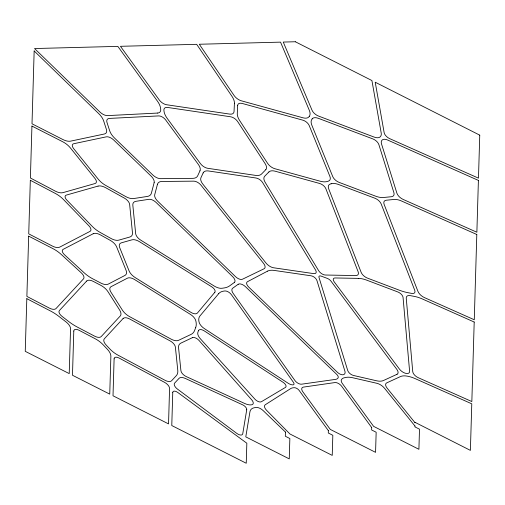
<?xml version="1.0" encoding="UTF-8"?>
<svg xmlns="http://www.w3.org/2000/svg" width="505" height="505" viewBox="0 0 505 505"><rect width="100%" height="100%" fill="white"/><g stroke="black" fill="none" stroke-linecap="round" stroke-linejoin="round"><path stroke-width="0.76" d="M26.815 298.663L25.25 351.335L69.217 373.599L70.549 328.799A8.086 4.128 37.5 0 0 66.237 322.089L58.959 316.439A30.098 15.365 37.5 0 0 50.393 310.928L26.815 298.663M28.671 236.132L26.879 296.403L49.427 308.132A8.181 4.173 37.5 0 0 56.068 308.505L83.521 278.829A6.42 3.276 37.5 0 0 81.355 272.902L61.294 254.495A20.187 10.308 37.5 0 0 52.956 248.649L28.671 236.132M30.325 180.26L28.735 233.872L52.451 246.093A10.024 5.119 37.5 0 0 59.748 247.109L90.073 231.347A6.003 3.068 37.5 0 0 88.994 225.918L63.523 199.576A16.949 8.654 37.5 0 0 55.424 193.491L30.325 180.26M31.935 126.061L30.395 178L55.234 191.092A11.426 5.833 37.5 0 0 62.936 192.645L95.041 183.536A6.18 3.156 37.5 0 0 94.984 178.486L70.435 147.978A12.84 6.552 37.5 0 0 62.727 141.754L31.935 126.061M34.163 50.948L32.004 123.801L62.79 139.487A12.537 6.401 37.5 0 0 70.612 141.141L104.352 134.002A9.469 4.835 37.5 0 0 106.435 129.539L103.658 120.935A14.424 7.367 37.5 0 0 98.709 113.606L34.163 50.948M73.793 331.053L72.48 375.253L109.749 394.127L110.873 356.227A10.851 5.542 37.5 0 0 107.47 349.384L103.247 344.877A16.135 8.238 37.5 0 0 95.205 338.76L78.919 330.207A5.744 2.935 37.5 0 0 73.793 331.053M114.111 358.834L113.013 395.781L168.544 423.897L169.566 388.515A6.066 3.093 37.5 0 0 164.712 382.43L119.111 358.051A5.536 2.822 37.5 0 0 114.111 358.834M172.761 392.429L171.776 425.538L246.244 463.249L246.838 443.226L177.716 392.435A4.387 2.241 37.5 0 0 172.761 392.429M285.445 432.065L285.325 436.232L289.857 438.529L289.251 458.881L245.784 436.869L249.943 411.815A16.81 8.585 37.5 0 1 254.192 407.769L255.782 407.466A6.944 3.541 37.5 0 1 263.2 410.641L285.445 432.065M328.364 430.639L328.294 433L332.827 435.297L332.233 455.396L289.946 433.984L266.596 410.331A6.174 3.15 37.5 0 1 265.258 404.751L290.627 388.623A15.617 7.973 37.5 0 1 294.522 387.714L295.015 387.758A4.135 2.115 37.5 0 1 299.238 390.548L328.364 430.639M371.699 427.59L371.63 429.951L376.162 432.242L375.569 452.347L330.27 429.408L302.83 391.785A6.066 3.093 37.5 0 1 303.404 387.101L334.941 382.569A5.435 2.771 37.5 0 1 341.67 386.262L371.699 427.59M414.99 426.031L414.965 426.902L419.497 429.193L418.904 449.298L373.605 426.359L342.377 383.541A6.212 3.169 37.5 0 1 341.468 379.646A13.3 6.792 37.5 0 1 344.12 377.822L345.433 377.513A23.148 11.817 37.5 0 1 352.736 377.746L376.932 383.314A8.332 4.255 37.5 0 1 384.576 388.332L414.99 426.031M415.097 422.376L415.085 422.805L387.139 388.162A6.609 3.371 37.5 0 1 386.716 382.885L400.408 376.597A19.619 10.018 37.5 0 1 407.213 376.149L407.851 376.269A25.648 13.092 37.5 0 1 415.072 378.592L471.777 403.823L470.395 450.378L415.097 422.376M474.201 322.038L471.84 401.551L418.153 377.658A5.959 3.043 37.5 0 1 412.749 371.674L406.254 298.278A7.853 4.008 37.5 0 1 410.306 295.633L414.611 296.46A27.668 14.121 37.5 0 1 422.306 298.947L474.201 322.038M476.802 234.497L474.271 319.766L424.377 297.571A7.449 3.8 37.5 0 1 417.944 291.379L384.166 204.475A8.124 4.147 37.5 0 1 386.268 200.226L394.051 199.456A15.32 7.821 37.5 0 1 401.582 201.028L476.802 234.497M478.405 180.418L476.872 232.231L403.11 199.406A7.026 3.585 37.5 0 1 396.917 193.219L381.521 143.944A10.05 5.132 37.5 0 1 382.657 139.677A7.853 4.008 37.5 0 1 387.802 140.106L478.405 180.418M479.75 135.151L478.475 178.151L389.721 138.66A6.174 3.15 37.5 0 1 384.166 132.733L375.215 82.214L479.75 135.151M234.421 103.26L234.042 111.498A9.115 4.652 37.5 0 1 229.693 114.092L166.555 104.737A6.969 3.56 37.5 0 1 159.283 99.996L120.461 46.308L196.679 44.32L231.921 96.247A15.724 8.023 37.5 0 1 234.421 103.26M237.659 105.495L237.287 113.593A16.412 8.377 37.5 0 0 239.686 120.588L267.637 163.386A7.537 3.851 37.5 0 0 274.846 168.714L320.138 181.2A18.521 9.45 37.5 0 0 327.404 181.453L328.364 181.15A9.361 4.779 37.5 0 0 329.86 176.314L309.186 125.499A5.984 3.055 37.5 0 0 302.886 120.177L242.337 103.487A7.783 3.977 37.5 0 0 237.659 105.495M246.724 409.801L242.741 433.795A5.107 2.607 37.5 0 1 236.933 433.492L177.381 389.027A5.637 2.878 37.5 0 1 174.629 383.118L179.029 378.365A8.516 4.343 37.5 0 1 185.322 378.447L242.766 404.89A4.469 2.279 37.5 0 1 246.724 409.801M154.151 182.659L151.393 193.137A15.428 7.872 37.5 0 1 147.315 196.445L133.623 198.553A12.158 6.205 37.5 0 1 125.663 196.533L105.823 185.493A14.071 7.184 37.5 0 1 98.166 179.092L73.635 148.596A5.921 3.024 37.5 0 1 73.749 143.723L106.284 136.842A6.843 3.491 37.5 0 1 113.657 139.967L151.008 176.011A8.598 4.387 37.5 0 1 154.151 182.659M157.453 184.312L154.719 194.703A8.636 4.406 37.5 0 0 157.844 201.356L235.564 276.696A5.89 3.005 37.5 0 0 242.45 279.233L264.027 268.793A6.874 3.51 37.5 0 0 263.566 263.364L201.015 185.221A6.451 3.295 37.5 0 0 193.794 181.156L161.916 181.465A12.909 6.59 37.5 0 0 157.453 184.312M195.694 327.556L194.532 330.636A25.294 12.915 37.5 0 1 190.922 334.468L178.492 340.357A9.848 5.031 37.5 0 1 171.113 339.139L129.526 316.603A10.921 5.574 37.5 0 1 122.393 310.139L110.923 292.13A8.225 4.198 37.5 0 1 111.043 286.682L127.449 278.16A8.528 4.356 37.5 0 1 134.759 279.65L190.461 314.413A7.884 4.027 37.5 0 1 195.858 320.972L195.972 321.546A27.352 13.963 37.5 0 1 195.694 327.556M198.497 330.649L197.897 332.221A9.229 4.709 37.5 0 0 200.397 338.817L254.93 399.184A5.056 2.582 37.5 0 0 261.388 401.721L285.521 387.367A4.21 2.153 37.5 0 0 283.305 382.449L204.342 330.933A5.725 2.923 37.5 0 0 198.497 330.649M199.98 170.823L197.682 175.791A14.796 7.556 37.5 0 1 192.815 178.347L160.514 178.663A8.011 4.091 37.5 0 1 152.737 174.913L114.667 138.174A14.304 7.304 37.5 0 1 109.705 130.852L106.978 122.412A8.295 4.236 37.5 0 1 109.484 118.416L158.69 115.91A5.864 2.992 37.5 0 1 165.627 119.893L198.25 164.295A10.706 5.467 37.5 0 1 199.98 170.823M203.161 172.899L200.946 177.703A9.911 5.056 37.5 0 0 202.922 184.23L266.072 263.111A7.499 3.825 37.5 0 0 273.571 267.776L313.693 273.615A5.321 2.714 37.5 0 0 315.568 270.024L262.65 182.608A5.959 3.043 37.5 0 0 256.079 178.019L208.47 170.968A11.817 6.028 37.5 0 0 203.161 172.899M309.294 116.333L308.965 116.781A11.123 5.675 37.5 0 1 302.905 117.785L241.39 100.823A7.739 3.952 37.5 0 1 234.093 95.502L199.305 44.251L280.54 42.136L309.325 110.355A14.127 7.209 37.5 0 1 309.294 116.333M312.191 118.864L311.926 119.224A14.437 7.373 37.5 0 0 311.831 125.177L332.751 176.611A6.773 3.459 37.5 0 0 339.108 182.381L375.6 196.167A19.165 9.784 37.5 0 0 383.491 197.505L391.451 196.716A8.73 4.457 37.5 0 0 393.862 192.582L378.876 144.626A6.243 3.188 37.5 0 0 372.873 138.919L318.466 118.359A9.513 4.854 37.5 0 0 312.191 118.864M214.84 292.288L197.398 313.056A6.95 3.548 37.5 0 1 190.839 312.311L135.207 277.592A9.5 4.848 37.5 0 1 129.072 270.876L119.704 247.614A9.204 4.697 37.5 0 1 121.288 242.855L131.956 239.831A9.759 4.981 37.5 0 1 139.658 241.8L211.841 286.897A4.779 2.437 37.5 0 1 214.84 292.288M218.703 293.645L199.967 315.947A18.641 9.513 37.5 0 0 198.938 321.489L199.033 321.956A8.194 4.179 37.5 0 0 204.373 328.597L288.033 383.175A7.133 3.642 37.5 0 0 292.799 384.892L293.336 384.823A3.32 1.692 37.5 0 0 293.455 382.367L231.404 294.68A5.334 2.727 37.5 0 0 224.738 290.968L223.747 291.114A23.501 12 37.5 0 0 218.703 293.645M86.677 281.039L59.369 310.562A5.561 2.841 37.5 0 0 61.919 316.269L68.648 321.483A30.729 15.687 37.5 0 0 77.208 327.013L94.593 336.141A8.124 4.147 37.5 0 0 101.24 336.538L120.24 315.997A10.012 5.107 37.5 0 0 119.597 309.956L108.001 291.738A10.58 5.397 37.5 0 0 100.842 285.35L93.324 281.418A8.149 4.16 37.5 0 0 86.677 281.039M123.081 318.548L104.295 338.861A7.31 3.731 37.5 0 0 106.044 344.902L109.831 348.936A16.488 8.415 37.5 0 0 117.861 355.091L164.996 380.284A8.017 4.091 37.5 0 0 171.643 380.719L176.283 375.707A20.8 10.618 37.5 0 0 177.779 370.411L175.386 347.118A6.559 3.346 37.5 0 0 170.21 340.951L129.734 319.015A7.935 4.053 37.5 0 0 123.081 318.548M265.794 169.674L261.546 174.029A15.03 7.676 37.5 0 1 255.549 175.386L207.7 168.298A7.051 3.598 37.5 0 1 200.397 163.563L167.243 118.448A17.322 8.844 37.5 0 1 164.011 111.22L163.91 110.349A8.086 4.128 37.5 0 1 167.748 107.47L230.608 116.781A6.514 3.327 37.5 0 1 237.647 121.56L265.144 163.664A9.677 4.936 37.5 0 1 265.794 169.674M268.868 171.984L264.67 176.283A10.226 5.22 37.5 0 0 265.125 182.261L318.649 270.693A5.561 2.841 37.5 0 0 325.353 275.023L355.728 275.56A7.259 3.705 37.5 0 0 358.127 271.747L325.895 188.782A5.89 3.005 37.5 0 0 319.671 183.473L275.193 171.214A12.101 6.18 37.5 0 0 268.868 171.984M234.32 282.484L229.567 285.899A33.418 17.056 37.5 0 1 224.05 287.97L221.998 288.267A10.921 5.574 37.5 0 1 214.025 285.925L140.712 240.121A7.285 3.718 37.5 0 1 135.668 233.676L132.834 205.251A11.198 5.713 37.5 0 1 135.895 201.325L148.893 199.317A6.918 3.529 37.5 0 1 156.19 202.53L232.704 276.702A6.262 3.2 37.5 0 1 234.32 282.484M238.196 284.271L232.717 288.204A7.449 3.8 37.5 0 0 233.165 293.38L294.882 380.473A5.353 2.733 37.5 0 0 301.554 384.191L335.585 379.375A10.39 5.303 37.5 0 0 338.098 377.866A4.166 2.127 37.5 0 0 336.683 374.338L245.398 286.638A5.959 3.043 37.5 0 0 238.196 284.271M267.517 271.147L247.456 281.708A5.662 2.891 37.5 0 0 248.75 287.099L337.416 372.286A5.385 2.746 37.5 0 0 343.261 374.723A7.726 3.945 37.5 0 0 344.909 371.162L316.925 280.515A4.81 2.456 37.5 0 0 311.143 275.806L274.019 270.402A20.03 10.226 37.5 0 0 267.517 271.147M93.21 233.739L63.075 249.401A5.435 2.771 37.5 0 0 64.482 254.735L84.215 272.845A20.617 10.523 37.5 0 0 92.541 278.716L100.905 283.084A9.911 5.056 37.5 0 0 108.209 284.132L124.937 275.44A10.611 5.416 37.5 0 0 126.035 270.238L116.655 246.939A8.61 4.393 37.5 0 0 110.412 240.449L100.527 234.945A9.399 4.797 37.5 0 0 93.21 233.739M192.405 337.662L180.891 343.122A14.519 7.411 37.5 0 0 178.562 347.749L180.916 370.683A5.908 3.017 37.5 0 0 186.156 376.534L244.717 403.495A12.429 6.344 37.5 0 0 252.058 404.694A5.486 2.803 37.5 0 0 251.743 399.878L199.002 340.427A5.233 2.67 37.5 0 0 192.405 337.662M397.018 374.293L383.459 380.517A17.826 9.096 37.5 0 1 376.541 380.776L353.468 375.461A5.107 2.607 37.5 0 1 347.737 370.537L318.983 277.403A3.194 1.629 37.5 0 1 321.161 276.115L327.215 278.369A4.892 2.5 37.5 0 1 331.122 281.31L396.823 369.351A6.565 3.352 37.5 0 1 397.018 374.293M331.147 183.769L330.283 184.041A9.544 4.873 37.5 0 0 328.711 188.851L361.144 272.34A6.679 3.409 37.5 0 0 367.438 278.11L399.423 290.236A42.136 21.507 37.5 0 0 407.851 292.666L411.821 293.43A6.161 3.144 37.5 0 0 414.731 290.287L381.187 203.982A6.666 3.402 37.5 0 0 374.893 198.225L338.621 184.521A14.759 7.537 37.5 0 0 331.147 183.769M98.071 186.093L66.243 195.119A5.353 2.733 37.5 0 0 66.843 200.106L92.131 226.259A18.243 9.311 37.5 0 0 100.192 232.452L111.018 238.48A10.864 5.549 37.5 0 0 118.725 240.165L129.728 237.041A12.556 6.407 37.5 0 0 132.468 232.786L129.64 204.399A6.666 3.402 37.5 0 0 124.495 198.181L105.785 187.772A10.87 5.549 37.5 0 0 98.071 186.093M157.434 113.07L107.59 115.613A7.676 3.92 37.5 0 1 99.908 111.996L34.548 48.543L117.829 46.378L157.402 101.101A17.694 9.033 37.5 0 1 160.59 108.322L160.716 109.434A9.993 5.101 37.5 0 1 157.434 113.07M295.318 41.751L283.267 42.066L312.046 110.26A6.868 3.503 37.5 0 0 318.466 116.036L374.129 137.07A9.538 4.867 37.5 0 0 379.798 137.152A12.417 6.338 37.5 0 0 381.206 133.017L371.914 80.541L295.318 41.751M358.487 278.381L335.074 277.965A4.892 2.5 37.5 0 0 334.196 281.841L399.348 368.972A6.78 3.459 37.5 0 0 405.938 373.403A6.78 3.459 37.5 0 0 409.599 371.188L403.053 297.445A5.29 2.702 37.5 0 0 397.845 291.959L366.611 280.117A23.785 12.139 37.5 0 0 358.487 278.381"/></g></svg>
